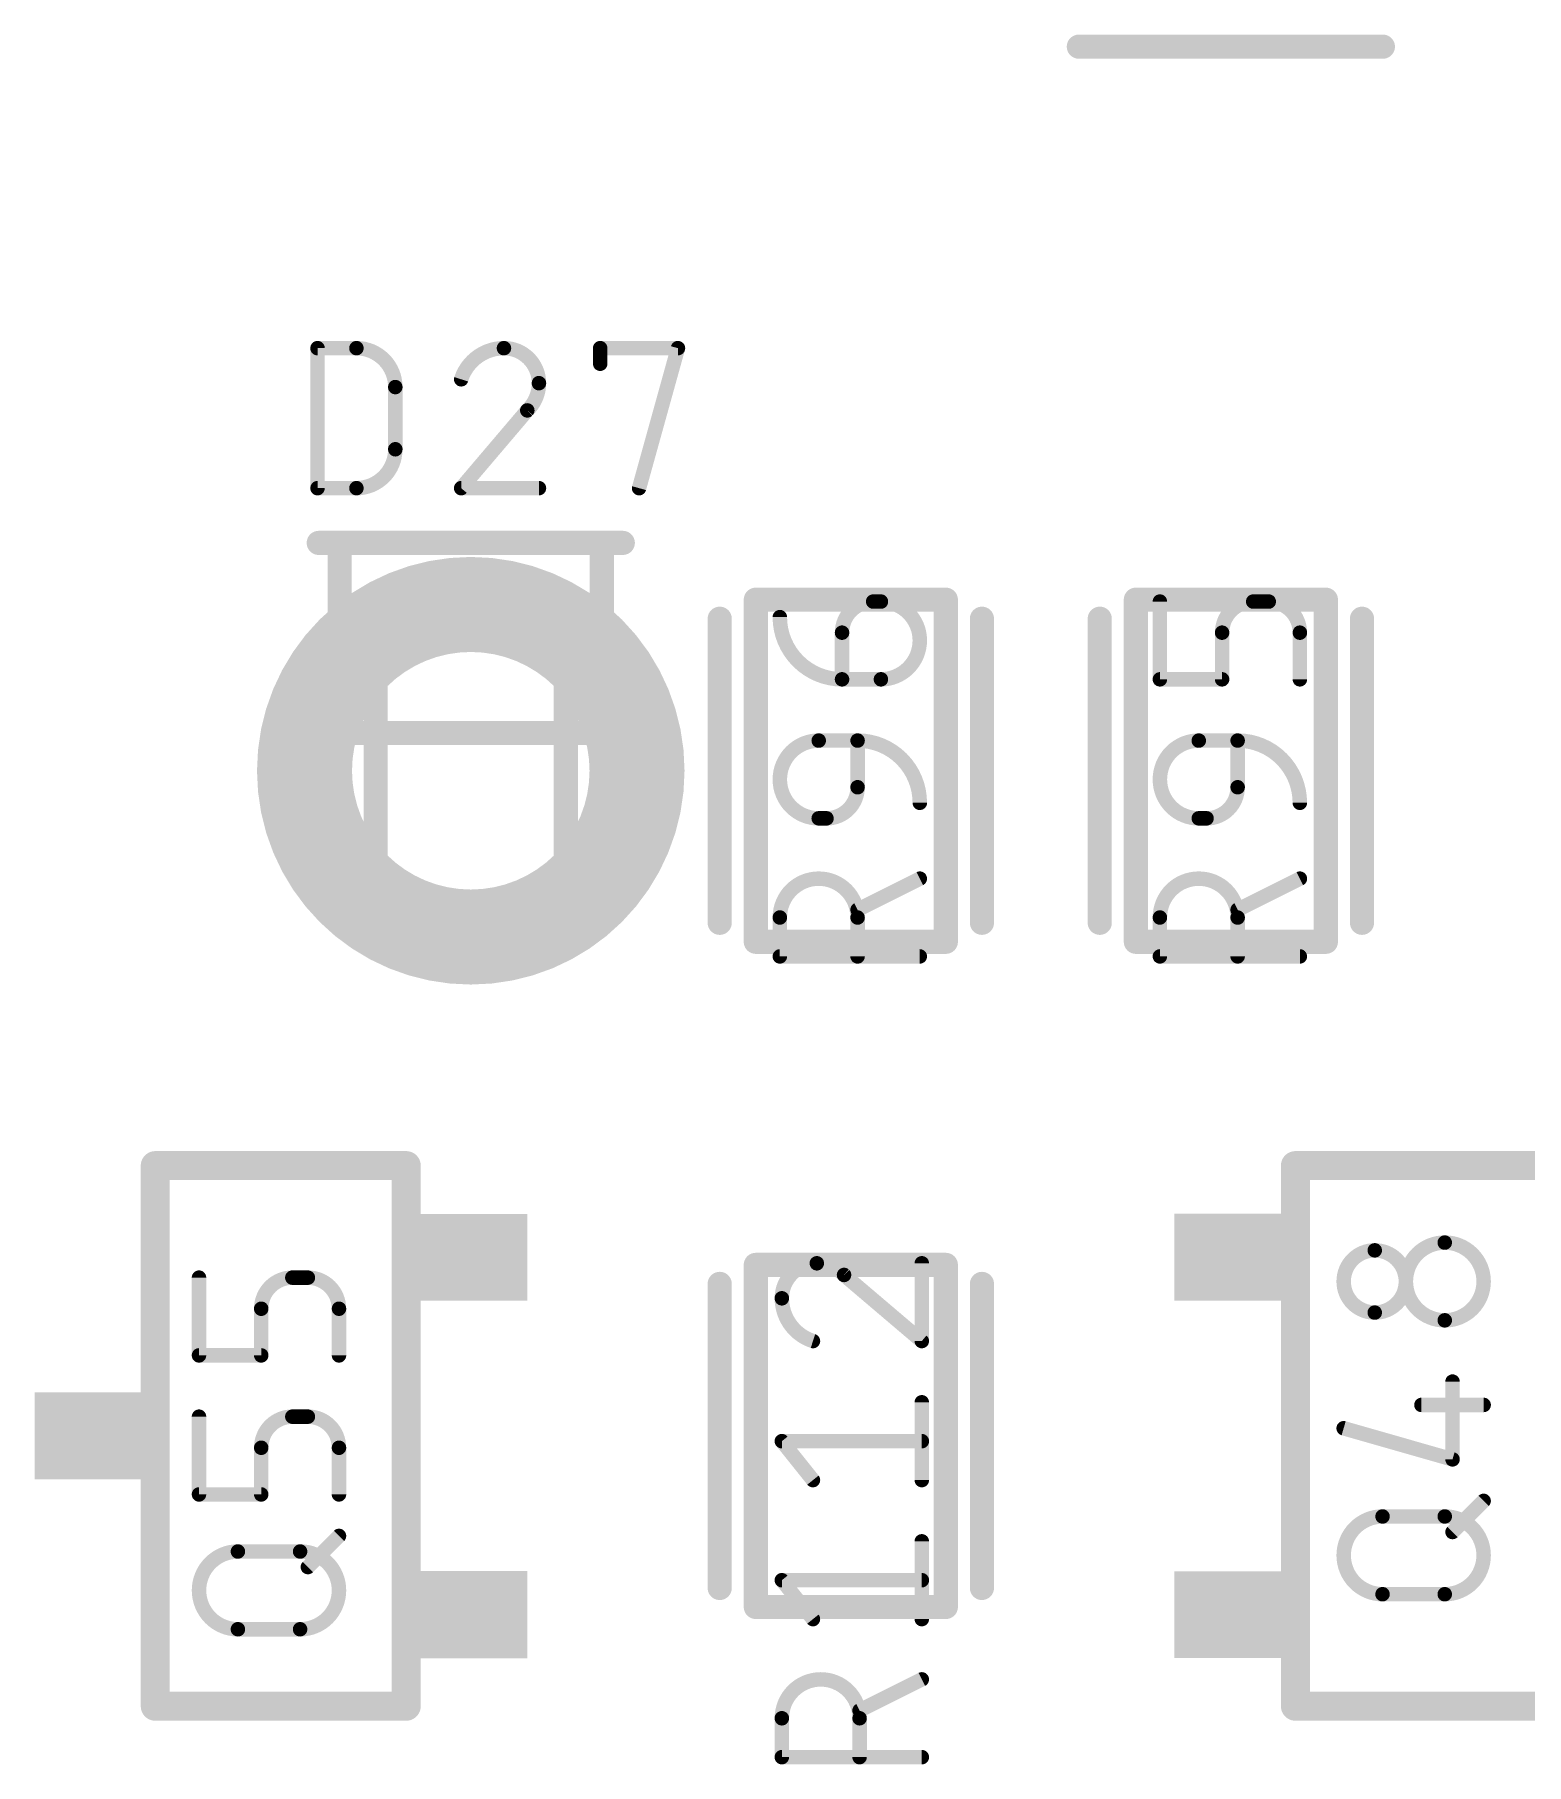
# Model space of a CAD drawing. Extents: x 0 to 107, y -11 to 54.
# Drawn here: x 28.7 to 36.56, y 8.77 to 17.87 of the extents above; entities that cross this region are included whole.
import ezdxf

# ---------------------------------------------------------------- set-up
doc = ezdxf.new("R2010")
doc.units = 0
for name, color, linetype in [('117', 253, 'CONTINUOUS'), ('21', 253, 'CONTINUOUS'), ('51', 253, 'CONTINUOUS')]:
    doc.layers.add(name, color=color, linetype=linetype)

# ---------------------------------------------------------------- blocks, each defined once
blk = doc.blocks.new('RECT')
blk.add_solid([(-0.5, -0.5), (0.5, -0.5), (-0.5, 0.5), (0.5, 0.5)])

msp = doc.modelspace()

# ---------------------------------------------------------------- linework, layer by layer
at = {"layer": '117', "const_width": 0.0762}
for points in [[(30.1936, 15.487), (30.1936, 16.2236)], [(30.1936, 16.2236), (30.3982, 16.2236)], [(31.6811, 16.1417), (31.6811, 16.2236)], [(31.6811, 16.2236), (32.0903, 16.2236)], [(32.0903, 16.2236), (31.8857, 15.487)], [(30.6029, 16.0189), (30.6029, 15.6916)], [(31.2974, 15.8962), (30.9495, 15.487)], [(30.3982, 15.487), (30.1936, 15.487)], [(30.9495, 15.487), (31.3588, 15.487)], [(33.1175, 14.8903), (33.1584, 14.8903)], [(34.6264, 14.4811), (34.6264, 14.8903)], [(35.1994, 14.8903), (35.1175, 14.8903)], [(32.9538, 14.4811), (32.9538, 14.7266)], [(34.9538, 14.7266), (34.9538, 14.4811)], [(35.363, 14.4811), (35.363, 14.7266)], [(33.1584, 14.4811), (32.9538, 14.4811)], [(34.9538, 14.4811), (34.6264, 14.4811)], [(32.8311, 14.1588), (33.0357, 14.1588)], [(33.0357, 14.1588), (33.0357, 13.9132)], [(34.8311, 14.1588), (35.0357, 14.1588)], [(35.0357, 14.1588), (35.0357, 13.9132)], [(32.872, 13.7495), (32.8311, 13.7495)], [(34.872, 13.7495), (34.8311, 13.7495)], [(33.363, 13.4324), (33.0357, 13.2687)], [(35.363, 13.4324), (35.0357, 13.2687)], [(32.6264, 13.0231), (32.6264, 13.2277)], [(33.0357, 13.2277), (33.0357, 13.0231)], [(34.6264, 13.0231), (34.6264, 13.2277)], [(35.0357, 13.2277), (35.0357, 13.0231)], [(33.363, 13.0231), (32.6264, 13.0231)], [(35.363, 13.0231), (34.6264, 13.0231)], [(32.9643, 11.347), (33.3736, 10.9992)], [(33.3736, 10.9992), (33.3736, 11.4084)], [(29.5698, 10.9237), (29.5698, 11.3329)], [(30.1428, 11.3329), (30.0609, 11.3329)], [(29.8972, 11.1692), (29.8972, 10.9237)], [(30.3064, 10.9237), (30.3064, 11.1692)], [(29.8972, 10.9237), (29.5698, 10.9237)], [(36.1665, 10.3766), (36.1665, 10.7858)], [(33.3736, 10.2676), (33.3736, 10.6769)], [(36.0028, 10.6631), (36.3302, 10.6631)], [(29.5698, 10.1922), (29.5698, 10.6014)], [(30.1428, 10.6014), (30.0609, 10.6014)], [(35.5936, 10.5403), (36.1665, 10.3766)], [(29.8972, 10.4377), (29.8972, 10.1922)], [(30.3064, 10.1922), (30.3064, 10.4377)], [(32.8006, 10.2676), (32.637, 10.4723)], [(32.637, 10.4723), (33.3736, 10.4723)], [(29.8972, 10.1922), (29.5698, 10.1922)], [(36.1665, 9.9945), (36.3302, 10.1581)], [(35.7982, 10.0763), (36.1256, 10.0763)], [(29.7745, 9.8919), (30.1018, 9.8919)], [(30.1428, 9.81), (30.3064, 9.9737)], [(33.3736, 9.5361), (33.3736, 9.9453)], [(32.8006, 9.5361), (32.637, 9.7407)], [(32.637, 9.7407), (33.3736, 9.7407)], [(36.1256, 9.6671), (35.7982, 9.6671)], [(30.1018, 9.4826), (29.7745, 9.4826)], [(33.3736, 9.2189), (33.0462, 9.0553)], [(32.637, 8.8097), (32.637, 9.0143)], [(33.0462, 9.0143), (33.0462, 8.8097)], [(33.3736, 8.8097), (32.637, 8.8097)]]:
    msp.add_lwpolyline(points, dxfattribs=at)
at = {"layer": '117'}
for points, const_width in [([(30.1936, 16.2426, 1), (30.1936, 16.2045)], 0.0381), ([(30.2127, 16.2236, 1), (30.1746, 16.2236)], 0.0381), ([(30.6029, 16.0189, 0.4142), (30.3982, 16.2236)], 0.0762), ([(30.3982, 16.2426, 1), (30.3982, 16.2045)], 0.0381), ([(30.3982, 16.2045, 1), (30.3982, 16.2426)], 0.0381), ([(31.1746, 16.2236, 0.3252), (30.9495, 16.0599)], 0.0762), ([(31.3588, 16.0394, 0.4142), (31.1746, 16.2236)], 0.0762), ([(31.1746, 16.2426, 1), (31.1746, 16.2045)], 0.0381), ([(31.1746, 16.2045, 1), (31.1746, 16.2426)], 0.0381), ([(31.7001, 16.2236, 1), (31.662, 16.2236)], 0.0381), ([(31.6811, 16.2426, 1), (31.6811, 16.2045)], 0.0381), ([(32.1086, 16.2185, 1), (32.0719, 16.2287)], 0.0381), ([(32.0903, 16.2045, 1), (32.0903, 16.2426)], 0.0381), ([(31.662, 16.1417, 1), (31.7001, 16.1417)], 0.0381), ([(30.6219, 16.0189, 1), (30.5838, 16.0189)], 0.0381), ([(30.5838, 16.0189, 1), (30.6219, 16.0189)], 0.0381), ([(30.9314, 16.0657, 1), (30.9677, 16.054)], 0.0381), ([(31.2974, 15.8962, 0.2053), (31.3588, 16.0394)], 0.0762), ([(31.3778, 16.0394, 1), (31.3397, 16.0394)], 0.0381), ([(31.3397, 16.0394, 1), (31.3778, 16.0394)], 0.0381), ([(31.2842, 15.91, 1), (31.3105, 15.8824)], 0.0381), ([(31.3119, 15.8838, 1), (31.2829, 15.9085)], 0.0381), ([(30.3982, 15.487, 0.4142), (30.6029, 15.6916)], 0.0762), ([(30.6219, 15.6916, 1), (30.5838, 15.6916)], 0.0381), ([(30.5838, 15.6916, 1), (30.6219, 15.6916)], 0.0381), ([(30.1936, 15.506, 1), (30.1936, 15.4679)], 0.0381), ([(30.1746, 15.487, 1), (30.2127, 15.487)], 0.0381), ([(30.3982, 15.506, 1), (30.3982, 15.4679)], 0.0381), ([(30.3982, 15.4679, 1), (30.3982, 15.506)], 0.0381), ([(30.9495, 15.506, 1), (30.9495, 15.4679)], 0.0381), ([(30.935, 15.4993, 1), (30.9641, 15.4746)], 0.0381), ([(31.3588, 15.4679, 1), (31.3588, 15.506)], 0.0381), ([(31.8673, 15.4921, 1), (31.904, 15.4819)], 0.0381), ([(33.1175, 14.8903, 0.4142), (32.9538, 14.7266)], 0.0762), ([(33.1175, 14.9093, 1), (33.1175, 14.8712)], 0.0381), ([(33.1175, 14.8712, 1), (33.1175, 14.9093)], 0.0381), ([(33.1584, 14.4811, 1), (33.1584, 14.8903)], 0.0762), ([(33.1584, 14.9093, 1), (33.1584, 14.8712)], 0.0381), ([(33.1584, 14.8712, 1), (33.1584, 14.9093)], 0.0381), ([(34.6455, 14.8903, 1), (34.6074, 14.8903)], 0.0381), ([(35.1175, 14.8903, 0.4142), (34.9538, 14.7266)], 0.0762), ([(35.1175, 14.9093, 1), (35.1175, 14.8712)], 0.0381), ([(35.1175, 14.8712, 1), (35.1175, 14.9093)], 0.0381), ([(35.363, 14.7266, 0.4142), (35.1994, 14.8903)], 0.0762), ([(35.1994, 14.9093, 1), (35.1994, 14.8712)], 0.0381), ([(35.1994, 14.8712, 1), (35.1994, 14.9093)], 0.0381), ([(32.6264, 14.8084, 0.4142), (32.9538, 14.4811)], 0.0762), ([(32.6455, 14.8084, 1), (32.6074, 14.8084)], 0.0381), ([(32.9729, 14.7266, 1), (32.9348, 14.7266)], 0.0381), ([(32.9348, 14.7266, 1), (32.9729, 14.7266)], 0.0381), ([(34.9729, 14.7266, 1), (34.9348, 14.7266)], 0.0381), ([(34.9348, 14.7266, 1), (34.9729, 14.7266)], 0.0381), ([(35.3821, 14.7266, 1), (35.344, 14.7266)], 0.0381), ([(35.344, 14.7266, 1), (35.3821, 14.7266)], 0.0381), ([(32.9538, 14.5001, 1), (32.9538, 14.462)], 0.0381), ([(32.9348, 14.4811, 1), (32.9729, 14.4811)], 0.0381), ([(32.9538, 14.462, 1), (32.9538, 14.5001)], 0.0381), ([(33.1584, 14.5001, 1), (33.1584, 14.462)], 0.0381), ([(33.1584, 14.462, 1), (33.1584, 14.5001)], 0.0381), ([(34.6264, 14.5001, 1), (34.6264, 14.462)], 0.0381), ([(34.6074, 14.4811, 1), (34.6455, 14.4811)], 0.0381), ([(34.9348, 14.4811, 1), (34.9729, 14.4811)], 0.0381), ([(34.9538, 14.462, 1), (34.9538, 14.5001)], 0.0381), ([(35.344, 14.4811, 1), (35.3821, 14.4811)], 0.0381), ([(32.8311, 14.1588, 1), (32.8311, 13.7495)], 0.0762), ([(32.8311, 14.1778, 1), (32.8311, 14.1397)], 0.0381), ([(32.8311, 14.1397, 1), (32.8311, 14.1778)], 0.0381), ([(33.0547, 14.1588, 1), (33.0166, 14.1588)], 0.0381), ([(33.363, 13.8314, 0.4142), (33.0357, 14.1588)], 0.0762), ([(33.0357, 14.1778, 1), (33.0357, 14.1397)], 0.0381), ([(33.0357, 14.1397, 1), (33.0357, 14.1778)], 0.0381), ([(34.8311, 14.1588, 1), (34.8311, 13.7495)], 0.0762), ([(34.8311, 14.1778, 1), (34.8311, 14.1397)], 0.0381), ([(34.8311, 14.1397, 1), (34.8311, 14.1778)], 0.0381), ([(35.0547, 14.1588, 1), (35.0166, 14.1588)], 0.0381), ([(35.363, 13.8314, 0.4142), (35.0357, 14.1588)], 0.0762), ([(35.0357, 14.1778, 1), (35.0357, 14.1397)], 0.0381), ([(35.0357, 14.1397, 1), (35.0357, 14.1778)], 0.0381), ([(32.872, 13.7495, 0.4142), (33.0357, 13.9132)], 0.0762), ([(33.0547, 13.9132, 1), (33.0166, 13.9132)], 0.0381), ([(33.0166, 13.9132, 1), (33.0547, 13.9132)], 0.0381), ([(34.872, 13.7495, 0.4142), (35.0357, 13.9132)], 0.0762), ([(35.0547, 13.9132, 1), (35.0166, 13.9132)], 0.0381), ([(35.0166, 13.9132, 1), (35.0547, 13.9132)], 0.0381), ([(33.344, 13.8314, 1), (33.3821, 13.8314)], 0.0381), ([(35.344, 13.8314, 1), (35.3821, 13.8314)], 0.0381), ([(32.8311, 13.7686, 1), (32.8311, 13.7305)], 0.0381), ([(32.8311, 13.7305, 1), (32.8311, 13.7686)], 0.0381), ([(32.872, 13.7686, 1), (32.872, 13.7305)], 0.0381), ([(32.872, 13.7305, 1), (32.872, 13.7686)], 0.0381), ([(34.8311, 13.7686, 1), (34.8311, 13.7305)], 0.0381), ([(34.8311, 13.7305, 1), (34.8311, 13.7686)], 0.0381), ([(34.872, 13.7686, 1), (34.872, 13.7305)], 0.0381), ([(34.872, 13.7305, 1), (34.872, 13.7686)], 0.0381), ([(33.0357, 13.2277, 1), (32.6264, 13.2277)], 0.0762), ([(33.3716, 13.4153, 1), (33.3545, 13.4494)], 0.0381), ([(35.0357, 13.2277, 1), (34.6264, 13.2277)], 0.0762), ([(35.3716, 13.4153, 1), (35.3545, 13.4494)], 0.0381), ([(33.0271, 13.2857, 1), (33.0442, 13.2516)], 0.0381), ([(35.0271, 13.2857, 1), (35.0442, 13.2516)], 0.0381), ([(32.6455, 13.2277, 1), (32.6074, 13.2277)], 0.0381), ([(32.6074, 13.2277, 1), (32.6455, 13.2277)], 0.0381), ([(33.0547, 13.2277, 1), (33.0166, 13.2277)], 0.0381), ([(33.0166, 13.2277, 1), (33.0547, 13.2277)], 0.0381), ([(34.6455, 13.2277, 1), (34.6074, 13.2277)], 0.0381), ([(34.6074, 13.2277, 1), (34.6455, 13.2277)], 0.0381), ([(35.0547, 13.2277, 1), (35.0166, 13.2277)], 0.0381), ([(35.0166, 13.2277, 1), (35.0547, 13.2277)], 0.0381), ([(32.6264, 13.0422, 1), (32.6264, 13.0041)], 0.0381), ([(32.6074, 13.0231, 1), (32.6455, 13.0231)], 0.0381), ([(33.0166, 13.0231, 1), (33.0547, 13.0231)], 0.0381), ([(33.363, 13.0041, 1), (33.363, 13.0422)], 0.0381), ([(34.6264, 13.0422, 1), (34.6264, 13.0041)], 0.0381), ([(34.6074, 13.0231, 1), (34.6455, 13.0231)], 0.0381), ([(35.0166, 13.0231, 1), (35.0547, 13.0231)], 0.0381), ([(35.363, 13.0041, 1), (35.363, 13.0422)], 0.0381), ([(35.7572, 11.4764, 1), (35.7572, 11.1491)], 0.0762), ([(35.7572, 11.1491, 1), (35.7572, 11.4764)], 0.0762), ([(35.7572, 11.4955, 1), (35.7572, 11.4574)], 0.0381), ([(35.7572, 11.4574, 1), (35.7572, 11.4955)], 0.0381), ([(36.1256, 11.5174, 1), (36.1256, 11.1081)], 0.0762), ([(36.1256, 11.1081, 1), (36.1256, 11.5174)], 0.0762), ([(36.1256, 11.5364, 1), (36.1256, 11.4983)], 0.0381), ([(36.1256, 11.4983, 1), (36.1256, 11.5364)], 0.0381), ([(32.8211, 11.4084, 0.4142), (32.637, 11.2242)], 0.0762), ([(32.9643, 11.347, 0.2053), (32.8211, 11.4084)], 0.0762), ([(32.8211, 11.4274, 1), (32.8211, 11.3893)], 0.0381), ([(32.8211, 11.3893, 1), (32.8211, 11.4274)], 0.0381), ([(32.9767, 11.3615, 1), (32.952, 11.3325)], 0.0381), ([(32.9505, 11.3339, 1), (32.9781, 11.3601)], 0.0381), ([(33.3926, 11.4084, 1), (33.3545, 11.4084)], 0.0381), ([(29.5889, 11.3329, 1), (29.5508, 11.3329)], 0.0381), ([(30.0609, 11.3329, 0.4142), (29.8972, 11.1692)], 0.0762), ([(30.0609, 11.352, 1), (30.0609, 11.3139)], 0.0381), ([(30.0609, 11.3139, 1), (30.0609, 11.352)], 0.0381), ([(30.1428, 11.352, 1), (30.1428, 11.3139)], 0.0381), ([(30.3064, 11.1692, 0.4142), (30.1428, 11.3329)], 0.0762), ([(30.1428, 11.3139, 1), (30.1428, 11.352)], 0.0381), ([(29.9163, 11.1692, 1), (29.8782, 11.1692)], 0.0381), ([(30.3255, 11.1692, 1), (30.2874, 11.1692)], 0.0381), ([(32.656, 11.2242, 1), (32.6179, 11.2242)], 0.0381), ([(32.6179, 11.2242, 1), (32.656, 11.2242)], 0.0381), ([(32.637, 11.2242, 0.3252), (32.8006, 10.9992)], 0.0762), ([(29.8782, 11.1692, 1), (29.9163, 11.1692)], 0.0381), ([(30.2874, 11.1692, 1), (30.3255, 11.1692)], 0.0381), ([(35.7572, 11.1681, 1), (35.7572, 11.13)], 0.0381), ([(35.7572, 11.13, 1), (35.7572, 11.1681)], 0.0381), ([(36.1256, 11.1272, 1), (36.1256, 11.0891)], 0.0381), ([(36.1256, 11.0891, 1), (36.1256, 11.1272)], 0.0381), ([(32.7948, 10.981, 1), (32.8065, 11.0173)], 0.0381), ([(33.3545, 10.9992, 1), (33.3926, 10.9992)], 0.0381), ([(33.3612, 10.9847, 1), (33.3859, 11.0137)], 0.0381), ([(29.5698, 10.9428, 1), (29.5698, 10.9047)], 0.0381), ([(29.5508, 10.9237, 1), (29.5889, 10.9237)], 0.0381), ([(29.8782, 10.9237, 1), (29.9163, 10.9237)], 0.0381), ([(29.8972, 10.9047, 1), (29.8972, 10.9428)], 0.0381), ([(30.2874, 10.9237, 1), (30.3255, 10.9237)], 0.0381), ([(36.1855, 10.7858, 1), (36.1474, 10.7858)], 0.0381), ([(33.3926, 10.6769, 1), (33.3545, 10.6769)], 0.0381), ([(36.0028, 10.6821, 1), (36.0028, 10.644)], 0.0381), ([(36.3302, 10.644, 1), (36.3302, 10.6821)], 0.0381), ([(29.5889, 10.6014, 1), (29.5508, 10.6014)], 0.0381), ([(30.0609, 10.6014, 0.4142), (29.8972, 10.4377)], 0.0762), ([(30.0609, 10.6205, 1), (30.0609, 10.5824)], 0.0381), ([(30.0609, 10.5824, 1), (30.0609, 10.6205)], 0.0381), ([(30.3064, 10.4377, 0.4142), (30.1428, 10.6014)], 0.0762), ([(30.1428, 10.6204, 1), (30.1428, 10.5823)], 0.0381), ([(30.1428, 10.5824, 1), (30.1428, 10.6205)], 0.0381), ([(35.5988, 10.5586, 1), (35.5883, 10.522)], 0.0381), ([(29.9163, 10.4377, 1), (29.8782, 10.4377)], 0.0381), ([(30.3255, 10.4377, 1), (30.2874, 10.4377)], 0.0381), ([(32.6518, 10.4842, 1), (32.6221, 10.4604)], 0.0381), ([(32.637, 10.4913, 1), (32.637, 10.4532)], 0.0381), ([(33.3736, 10.4532, 1), (33.3736, 10.4913)], 0.0381), ([(29.8782, 10.4377, 1), (29.9163, 10.4377)], 0.0381), ([(30.2874, 10.4377, 1), (30.3255, 10.4377)], 0.0381), ([(36.1474, 10.3766, 1), (36.1855, 10.3766)], 0.0381), ([(36.1612, 10.3583, 1), (36.1717, 10.3949)], 0.0381), ([(32.7858, 10.2557, 1), (32.8155, 10.2795)], 0.0381), ([(33.3545, 10.2676, 1), (33.3926, 10.2676)], 0.0381), ([(29.5698, 10.2112, 1), (29.5698, 10.1731)], 0.0381), ([(29.5508, 10.1922, 1), (29.5889, 10.1922)], 0.0381), ([(29.8782, 10.1922, 1), (29.9163, 10.1922)], 0.0381), ([(29.8972, 10.1731, 1), (29.8972, 10.2112)], 0.0381), ([(30.2874, 10.1922, 1), (30.3255, 10.1922)], 0.0381), ([(36.3436, 10.1447, 1), (36.3167, 10.1716)], 0.0381), ([(35.7982, 10.0763, 1), (35.7982, 9.6671)], 0.0762), ([(35.7982, 10.0953, 1), (35.7982, 10.0572)], 0.0381), ([(35.7982, 10.0572, 1), (35.7982, 10.0953)], 0.0381), ([(36.1256, 9.6671, 1), (36.1256, 10.0763)], 0.0762), ([(36.1256, 10.0953, 1), (36.1256, 10.0572)], 0.0381), ([(36.1256, 10.0572, 1), (36.1256, 10.0953)], 0.0381), ([(36.153, 10.0079, 1), (36.1799, 9.981)], 0.0381), ([(29.7745, 9.8919, 1), (29.7745, 9.4826)], 0.0762), ([(29.7745, 9.9109, 1), (29.7745, 9.8728)], 0.0381), ([(29.7745, 9.8728, 1), (29.7745, 9.9109)], 0.0381), ([(30.1018, 9.4826, 1), (30.1018, 9.8919)], 0.0762), ([(30.1018, 9.9109, 1), (30.1018, 9.8728)], 0.0381), ([(30.1018, 9.8728, 1), (30.1018, 9.9109)], 0.0381), ([(30.3199, 9.9602, 1), (30.293, 9.9872)], 0.0381), ([(33.3926, 9.9453, 1), (33.3545, 9.9453)], 0.0381), ([(30.1293, 9.8235, 1), (30.1562, 9.7965)], 0.0381), ([(32.637, 9.7598, 1), (32.637, 9.7217)], 0.0381), ([(32.6518, 9.7526, 1), (32.6221, 9.7288)], 0.0381), ([(33.3736, 9.7217, 1), (33.3736, 9.7598)], 0.0381), ([(35.7982, 9.6861, 1), (35.7982, 9.648)], 0.0381), ([(35.7982, 9.648, 1), (35.7982, 9.6861)], 0.0381), ([(36.1256, 9.6861, 1), (36.1256, 9.648)], 0.0381), ([(36.1256, 9.648, 1), (36.1256, 9.6861)], 0.0381), ([(32.7858, 9.5242, 1), (32.8155, 9.548)], 0.0381), ([(29.7745, 9.5017, 1), (29.7745, 9.4636)], 0.0381), ([(29.7745, 9.4636, 1), (29.7745, 9.5017)], 0.0381), ([(30.1018, 9.5017, 1), (30.1018, 9.4636)], 0.0381), ([(30.1018, 9.4636, 1), (30.1018, 9.5017)], 0.0381), ([(33.3545, 9.5361, 1), (33.3926, 9.5361)], 0.0381), ([(33.0462, 9.0143, 1), (32.637, 9.0143)], 0.0762), ([(33.3821, 9.2019, 1), (33.365, 9.236)], 0.0381), ([(32.656, 9.0143, 1), (32.6179, 9.0143)], 0.0381), ([(32.6179, 9.0143, 1), (32.656, 9.0143)], 0.0381), ([(33.0652, 9.0143, 1), (33.0271, 9.0143)], 0.0381), ([(33.0271, 9.0143, 1), (33.0652, 9.0143)], 0.0381), ([(33.0377, 9.0723, 1), (33.0547, 9.0382)], 0.0381), ([(32.637, 8.8288, 1), (32.637, 8.7907)], 0.0381), ([(33.3736, 8.7907, 1), (33.3736, 8.8288)], 0.0381), ([(32.6179, 8.8097, 1), (32.656, 8.8097)], 0.0381), ([(33.0271, 8.8097, 1), (33.0652, 8.8097)], 0.0381)]:
    msp.add_lwpolyline(points, format="xyb", dxfattribs=dict(at, const_width=const_width))
at = {"layer": '21', "const_width": 0.127}
for points in [[(35.8, 17.81), (34.2, 17.81)], [(31.8, 15.199), (30.2, 15.199)], [(30.31, 13.2), (30.31, 15.2)], [(31.69, 13.2), (31.69, 15.2)], [(32.31, 14.8), (32.31, 13.2)], [(33.69, 14.8), (33.69, 13.2)], [(34.31, 14.8), (34.31, 13.2)], [(35.69, 14.8), (35.69, 13.2)], [(31.8, 14.199), (30.2, 14.199)], [(32.31, 9.7), (32.31, 11.3)], [(33.69, 9.7), (33.69, 11.3)]]:
    msp.add_lwpolyline(points, dxfattribs=at)
at = {"layer": '21'}
for points, const_width in [([(34.2, 17.8418, 1), (34.2, 17.7783)], 0.0635), ([(35.8, 17.7783, 1), (35.8, 17.8418)], 0.0635), ([(30.2, 15.2308, 1), (30.2, 15.1672)], 0.0635), ([(30.3418, 15.2, 1), (30.2783, 15.2)], 0.0635), ([(31.7218, 15.2, 1), (31.6583, 15.2)], 0.0635), ([(31.8, 15.1672, 1), (31.8, 15.2308)], 0.0635), ([(31, 13.125, 1), (31, 14.875, 1), (31, 13.125)], 0.5), ([(32.3418, 14.8, 1), (32.2782, 14.8)], 0.0635), ([(33.7218, 14.8, 1), (33.6583, 14.8)], 0.0635), ([(34.3418, 14.8, 1), (34.2782, 14.8)], 0.0635), ([(35.7218, 14.8, 1), (35.6583, 14.8)], 0.0635), ([(30.2, 14.2308, 1), (30.2, 14.1672)], 0.0635), ([(31.8, 14.1672, 1), (31.8, 14.2308)], 0.0635), ([(30.2783, 13.2, 1), (30.3418, 13.2)], 0.0635), ([(31.6583, 13.2, 1), (31.7218, 13.2)], 0.0635), ([(32.2782, 13.2, 1), (32.3418, 13.2)], 0.0635), ([(33.6583, 13.2, 1), (33.7218, 13.2)], 0.0635), ([(34.2782, 13.2, 1), (34.3418, 13.2)], 0.0635), ([(35.6583, 13.2, 1), (35.7218, 13.2)], 0.0635), ([(32.3418, 11.3, 1), (32.2782, 11.3)], 0.0635), ([(33.7218, 11.3, 1), (33.6583, 11.3)], 0.0635), ([(32.2782, 9.7, 1), (32.3418, 9.7)], 0.0635), ([(33.6583, 9.7, 1), (33.7218, 9.7)], 0.0635)]:
    msp.add_lwpolyline(points, format="xyb", dxfattribs=dict(at, const_width=const_width))
at = {"layer": '51'}
for points, const_width in [([(30.5, 14.9318, 1), (30.5, 14.8682)], 0.0635), ([(30.5317, 14.9, 1), (30.4683, 14.9)], 0.0635), ([(31.5317, 14.9, 1), (31.4683, 14.9)], 0.0635), ([(31.5, 14.8682, 1), (31.5, 14.9318)], 0.0635), ([(32.5, 14.9318, 1), (32.5, 14.8682)], 0.0635), ([(32.5318, 14.9, 1), (32.4682, 14.9)], 0.0635), ([(33.5318, 14.9, 1), (33.4682, 14.9)], 0.0635), ([(33.5, 14.8682, 1), (33.5, 14.9318)], 0.0635), ([(34.5, 14.9318, 1), (34.5, 14.8682)], 0.0635), ([(34.5318, 14.9, 1), (34.4682, 14.9)], 0.0635), ([(35.5318, 14.9, 1), (35.4682, 14.9)], 0.0635), ([(35.5, 14.8682, 1), (35.5, 14.9318)], 0.0635), ([(30.5, 13.1318, 1), (30.5, 13.0683)], 0.0635), ([(30.4683, 13.1, 1), (30.5317, 13.1)], 0.0635), ([(31.4683, 13.1, 1), (31.5317, 13.1)], 0.0635), ([(31.5, 13.0683, 1), (31.5, 13.1318)], 0.0635), ([(32.5, 13.1318, 1), (32.5, 13.0683)], 0.0635), ([(32.4682, 13.1, 1), (32.5318, 13.1)], 0.0635), ([(33.4682, 13.1, 1), (33.5318, 13.1)], 0.0635), ([(33.5, 13.0683, 1), (33.5, 13.1318)], 0.0635), ([(34.5, 13.1318, 1), (34.5, 13.0683)], 0.0635), ([(34.4682, 13.1, 1), (34.5318, 13.1)], 0.0635), ([(35.4682, 13.1, 1), (35.5318, 13.1)], 0.0635), ([(35.5, 13.0683, 1), (35.5, 13.1318)], 0.0635), ([(29.3396, 11.9605, 1), (29.3396, 11.8843)], 0.0762), ([(29.3777, 11.9224, 1), (29.3015, 11.9224)], 0.0762), ([(30.6985, 11.9224, 1), (30.6223, 11.9224)], 0.0762), ([(30.6604, 11.8843, 1), (30.6604, 11.9605)], 0.0762), ([(35.3777, 11.9224, 1), (35.3015, 11.9224)], 0.0762), ([(35.3396, 11.9605, 1), (35.3396, 11.8843)], 0.0762), ([(32.5, 11.4318, 1), (32.5, 11.3682)], 0.0635), ([(32.5318, 11.4, 1), (32.4682, 11.4)], 0.0635), ([(33.5318, 11.4, 1), (33.4682, 11.4)], 0.0635), ([(33.5, 11.3682, 1), (33.5, 11.4318)], 0.0635), ([(32.5, 9.6318, 1), (32.5, 9.5682)], 0.0635), ([(33.5, 9.5682, 1), (33.5, 9.6318)], 0.0635), ([(32.4682, 9.6, 1), (32.5318, 9.6)], 0.0635), ([(33.4682, 9.6, 1), (33.5318, 9.6)], 0.0635), ([(29.3396, 9.1157, 1), (29.3396, 9.0395)], 0.0762), ([(29.3015, 9.0776, 1), (29.3777, 9.0776)], 0.0762), ([(30.6223, 9.0776, 1), (30.6985, 9.0776)], 0.0762), ([(30.6604, 9.0395, 1), (30.6604, 9.1157)], 0.0762), ([(35.3396, 9.1157, 1), (35.3396, 9.0395)], 0.0762), ([(35.3015, 9.0776, 1), (35.3777, 9.0776)], 0.0762)]:
    msp.add_lwpolyline(points, format="xyb", dxfattribs=dict(at, const_width=const_width))
for points, const_width in [([(30.5, 13.1), (30.5, 14.9)], 0.127), ([(30.5, 14.9), (31.5, 14.9)], 0.127), ([(31.5, 13.1), (31.5, 14.9)], 0.127), ([(32.5, 14.9), (32.5, 13.1)], 0.127), ([(33.5, 14.9), (32.5, 14.9)], 0.127), ([(33.5, 14.9), (33.5, 13.1)], 0.127), ([(34.5, 14.9), (34.5, 13.1)], 0.127), ([(35.5, 14.9), (34.5, 14.9)], 0.127), ([(35.5, 14.9), (35.5, 13.1)], 0.127), ([(30.5, 13.1), (31.5, 13.1)], 0.127), ([(33.5, 13.1), (32.5, 13.1)], 0.127), ([(35.5, 13.1), (34.5, 13.1)], 0.127), ([(29.3396, 11.9224), (30.6604, 11.9224)], 0.1524), ([(29.3396, 9.0776), (29.3396, 11.9224)], 0.1524), ([(30.6604, 11.9224), (30.6604, 9.0776)], 0.1524), ([(35.3396, 9.0776), (35.3396, 11.9224)], 0.1524), ([(35.3396, 11.9224), (36.6604, 11.9224)], 0.1524), ([(32.5, 9.6), (32.5, 11.4)], 0.127), ([(32.5, 11.4), (33.5, 11.4)], 0.127), ([(33.5, 9.6), (33.5, 11.4)], 0.127), ([(32.5, 9.6), (33.5, 9.6)], 0.127), ([(30.6604, 9.0776), (29.3396, 9.0776)], 0.1524), ([(36.6604, 9.0776), (35.3396, 9.0776)], 0.1524)]:
    msp.add_lwpolyline(points, dxfattribs=dict(at, const_width=const_width))

# ---------------------------------------------------------------- block references
for p, xscale, yscale, rotation in [((31.004, 11.4402), 0.4564, 0.5857, 90), ((34.9958, 11.4406), 0.4588, 0.5859, 270), ((28.9966, 10.5), 0.4573, 0.584, 90), ((31.0042, 9.5594), 0.4588, 0.5859, 90), ((34.996, 9.5598), 0.4564, 0.5857, 270)]:
    msp.add_blockref('RECT', p, dxfattribs=dict(at, xscale=xscale, yscale=yscale, rotation=rotation))

doc.saveas('drawing.dxf')
